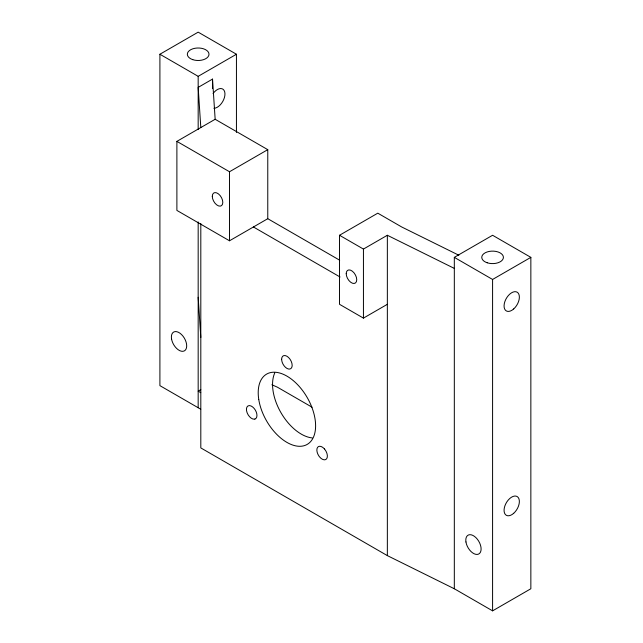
<?xml version="1.0" encoding="UTF-8"?>
<svg xmlns="http://www.w3.org/2000/svg" width="643" height="643" viewBox="0 0 643 643"><rect width="100%" height="100%" fill="white"/><g stroke="black" fill="none" stroke-linecap="round" stroke-linejoin="round"><path stroke-width="0.96" d="M200.753 409.221L159.906 385.639L159.906 54.245L198.173 32.15L236.439 54.245L236.439 132.45M159.906 54.245L198.173 76.332L236.439 54.245M339.673 260.206L267.769 218.7L267.769 149.658L215.156 119.276L212.528 79.097L198.173 87.384L200.809 127.563M267.769 218.7L229.503 240.787L176.889 210.414L176.889 141.372L215.156 119.276M176.889 141.372L229.503 171.753L267.769 149.658M387.351 304.308L363.44 318.116L339.52 304.308L339.52 235.266L377.787 213.171L401.706 226.979L458.861 255.239M339.52 235.266L363.44 249.074L387.351 235.266L454.32 268.404M200.785 389.658L198.173 391.161L200.753 392.656M454.32 588.755L454.32 257.361L492.586 235.266L530.853 257.361L530.853 588.755L492.586 610.85L454.32 588.755L387.351 555.616L200.809 447.914L200.809 223.579M454.32 257.361L492.586 279.456L530.853 257.361M271.885 384.747L277.342 387.158L312.048 407.196M253.422 226.979L340.051 276.996M198.173 297.267L200.809 337.446M492.586 279.456L492.586 610.85M387.351 235.266L387.351 555.616M363.44 249.074L363.44 318.116M229.503 171.753L229.503 240.787M212.528 79.097L212.528 88.597M198.173 76.332L198.173 129.556M198.173 221.948L198.173 407.734M312.241 437.923A40.589 23.437 60 0 1 280.959 412.685A40.589 23.437 60 0 1 274.738 372.972M213.058 93.532A10.827 6.245 -60 0 1 224.946 93.444A10.827 6.245 -60 0 1 213.926 108.305M281.642 359.268L281.69 360.088A7.443 4.3 60 0 0 286.907 368.383A7.443 4.3 60 0 0 292.123 366.108L292.163 365.345A7.443 4.3 60 0 0 286.907 356.23A7.443 4.3 60 0 0 281.642 359.268M254.901 419.067L254.323 419.18A7.443 4.3 60 0 1 247.137 412.806A7.443 4.3 60 0 1 249.066 405.612L249.685 405.62A7.443 4.3 60 0 1 256.252 411.986A7.443 4.3 60 0 1 254.901 419.067M324.466 448.902L324.128 448.605A7.443 4.3 60 0 0 317.562 447.383A7.443 4.3 60 0 0 318.912 456.024L319.483 456.795A7.443 4.3 60 0 0 326.676 458.724A7.443 4.3 60 0 0 324.747 449.312L324.466 448.902M258.759 399.464A40.589 23.437 60 0 0 305.827 445.093A40.589 23.437 60 0 0 296.134 383.196A40.589 23.437 60 0 0 258.759 399.464M212.286 196.332A7.443 4.3 60 0 0 220.179 206.146A7.443 4.3 60 0 0 220.179 195.625A7.443 4.3 60 0 0 212.286 196.332M346.215 273.653A7.443 4.3 60 0 0 354.108 283.475A7.443 4.3 60 0 0 354.108 272.945A7.443 4.3 60 0 0 346.215 273.653M171.536 338.845A10.827 6.245 60 0 0 184.091 351.014A10.827 6.245 60 0 0 181.503 334.505A10.827 6.245 60 0 0 171.536 338.845M192.763 59.654A10.827 6.245 0 0 0 208.999 54.245A10.827 6.245 0 0 0 192.763 48.828A10.827 6.245 0 0 0 192.763 59.654M465.95 541.961A10.827 6.245 60 0 0 478.496 554.129A10.827 6.245 60 0 0 475.916 537.62A10.827 6.245 60 0 0 465.95 541.961M487.177 262.77A10.827 6.245 0 0 0 503.413 257.361A10.827 6.245 0 0 0 487.177 251.952A10.827 6.245 0 0 0 487.177 262.77M513.701 308.937A10.827 6.245 -60 0 0 517.133 292.171A10.827 6.245 -60 0 0 504.329 303.528A10.827 6.245 -60 0 0 513.701 308.937M513.701 513.299A10.827 6.245 -60 0 0 517.133 496.533A10.827 6.245 -60 0 0 504.329 507.89A10.827 6.245 -60 0 0 513.701 513.299"/></g></svg>
